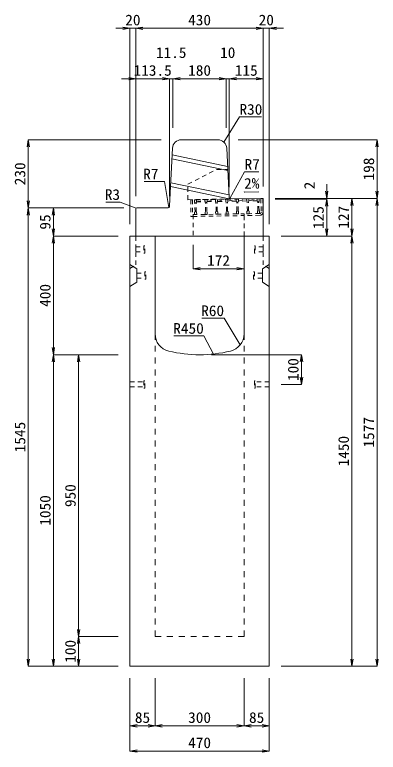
# Model space of a CAD drawing. Units: millimetres at full size. Extents: x -22536 to 51867, y -19720 to 38340.
# Drawn here: x 13776 to 15003, y 28180 to 30666 of the extents above; entities that cross this region are included whole.
import ezdxf
from ezdxf.enums import TextEntityAlignment as Align

# ---------------------------------------------------------------- set-up
doc = ezdxf.new("R2010")
doc.units = ezdxf.units.MM
doc.header["$LTSCALE"] = 20
for name, pattern in [('USER1', [2, 1, -1]), ('USER2', [1.35, 0.75, -0.6]), ('USER3', [1.35, 0.75, -0.6])]:
    doc.linetypes.add(name, pattern=pattern)
for name, color, linetype, lineweight in [('インサート', 3, 'USER2', 9), ('グレーチング', 7, 'USER2', 5), ('寸法線', 7, 'Continuous', 13), ('引出線', 4, 'Continuous', 13), ('本体', 2, 'Continuous', 13)]:
    doc.layers.add(name, color=color, linetype=linetype, lineweight=lineweight)
doc.styles.add('ＭＳ 明朝', font='')
doc.styles.get('ＭＳ 明朝').set_extended_font_data('MS Mincho')

# ---------------------------------------------------------------- blocks, each defined once
blk = doc.blocks.new('open_arrow')
at = {"color": 0, "linetype": 'Continuous', "lineweight": -2}
blk.add_lwpolyline([(7.5, 1.25), (0, 0), (7.5, -1.25)], dxfattribs=at)

msp = doc.modelspace()

# ---------------------------------------------------------------- linework, layer by layer
at = {"layer": 'インサート'}
for p, q in [((14215, 29887.5), (14212, 29887.5)), ((14212, 29887.5), (14212, 29862.5)), ((14215, 29862.5), (14215, 29887.5)), ((14585, 29887.5), (14588, 29887.5)), ((14585, 29862.5), (14585, 29887.5)), ((14588, 29887.5), (14588, 29862.5)), ((14185, 29883.5), (14212, 29883.5)), ((14185, 29883.5), (14185, 29866.5)), ((14185, 29866.5), (14212, 29866.5)), ((14212, 29862.5), (14215, 29862.5)), ((14588, 29862.5), (14585, 29862.5)), ((14615, 29883.5), (14588, 29883.5)), ((14615, 29866.5), (14588, 29866.5)), ((14615, 29883.5), (14615, 29866.5)), ((14188.2, 29795.5), (14215.2, 29795.5)), ((14188.2, 29795.5), (14188.2, 29778.5)), ((14218.2, 29799.5), (14215.2, 29799.5)), ((14215.2, 29799.5), (14215.2, 29774.5)), ((14218.2, 29774.5), (14218.2, 29799.5)), ((14581.8, 29799.5), (14584.8, 29799.5)), ((14581.8, 29774.5), (14581.8, 29799.5)), ((14584.8, 29799.5), (14584.8, 29774.5)), ((14611.8, 29795.5), (14584.8, 29795.5)), ((14611.8, 29795.5), (14611.8, 29778.5)), ((14188.2, 29778.5), (14215.2, 29778.5)), ((14215.2, 29774.5), (14218.2, 29774.5)), ((14584.8, 29774.5), (14581.8, 29774.5)), ((14611.8, 29778.5), (14584.8, 29778.5)), ((14165, 29428.5), (14212, 29428.5)), ((14165, 29428.5), (14165, 29411.5)), ((14215, 29432.5), (14212, 29432.5)), ((14212, 29432.5), (14212, 29407.5)), ((14215, 29407.5), (14215, 29432.5)), ((14588, 29432.5), (14585, 29432.5)), ((14585, 29432.5), (14585, 29407.5)), ((14588, 29407.5), (14588, 29432.5)), ((14635, 29428.5), (14588, 29428.5)), ((14635, 29411.5), (14635, 29428.5)), ((14165, 29411.5), (14212, 29411.5)), ((14212, 29407.5), (14215, 29407.5)), ((14585, 29407.5), (14588, 29407.5)), ((14635, 29411.5), (14588, 29411.5))]:
    msp.add_line(p, q, dxfattribs=at)
at = {"layer": 'グレーチング'}
for p, q in [((14375.93, 30042.22), (14369.93, 30042.11)), ((14369.93, 30042.11), (14370.9, 29986.12)), ((14375.93, 30042.22), (14376.9, 29986.23)), ((14382.43, 30042.33), (14601.39, 30046.13)), ((14382.43, 30042.33), (14382.56, 30034.33)), ((14389.43, 30042.45), (14389.56, 30034.45)), ((14389.55, 30035.45), (14418.22, 30042.95)), ((14389.55, 30035.45), (14418.34, 30035.95)), ((14418.22, 30042.95), (14418.36, 30034.95)), ((14425.22, 30043.07), (14425.36, 30035.07)), ((14425.34, 30036.07), (14453.52, 30043.56)), ((14425.34, 30036.07), (14453.64, 30036.57)), ((14453.52, 30043.56), (14453.65, 30035.57)), ((14455.18, 30034.09), (14453.65, 30035.57)), ((14459.18, 30034.16), (14460.65, 30035.69)), ((14460.51, 30043.69), (14460.65, 30035.69)), ((14460.64, 30036.69), (14488.81, 30044.18)), ((14460.64, 30036.69), (14488.93, 30037.18)), ((14488.51, 30044.17), (14488.65, 30036.17)), ((14490.18, 30034.7), (14488.65, 30036.17)), ((14494.17, 30034.77), (14495.65, 30036.3)), ((14495.51, 30044.29), (14495.65, 30036.3)), ((14495.63, 30037.3), (14523.8, 30044.79)), ((14523.93, 30037.79), (14495.63, 30037.3)), ((14523.8, 30044.79), (14523.94, 30036.79)), ((14525.47, 30035.31), (14523.94, 30036.79)), ((14526.01, 30004.32), (14525.47, 30035.31)), ((14529.47, 30035.38), (14530.94, 30036.91)), ((14530.01, 30004.39), (14529.47, 30035.38)), ((14530.8, 30044.91), (14530.94, 30036.91)), ((14530.93, 30037.91), (14559.1, 30045.4)), ((14559.22, 30038.4), (14530.93, 30037.91)), ((14559.1, 30045.4), (14559.24, 30037.4)), ((14560.76, 30035.93), (14559.24, 30037.4)), ((14561.3, 30004.93), (14560.76, 30035.93)), ((14564.76, 30036), (14566.24, 30037.52)), ((14565.3, 30005), (14564.76, 30036)), ((14566.1, 30045.52), (14566.24, 30037.52)), ((14566.22, 30038.52), (14594.39, 30046.01)), ((14594.52, 30039.01), (14566.22, 30038.52)), ((14594.39, 30046.01), (14594.53, 30038.01)), ((14596.06, 30036.54), (14594.53, 30038.01)), ((14596.6, 30005.54), (14596.06, 30036.54)), ((14600.06, 30036.61), (14601.53, 30038.14)), ((14600.6, 30005.61), (14600.06, 30036.61)), ((14601.39, 30046.13), (14601.53, 30038.14)), ((14606.89, 30046.23), (14612.89, 30046.33)), ((14606.89, 30046.23), (14607.69, 30000.24)), ((14612.89, 30046.33), (14613.69, 30000.34)), ((14612.89, 30046.33), (14613.69, 30000.34)), ((14384.09, 30032.86), (14382.56, 30034.33)), ((14384.63, 30001.86), (14384.09, 30032.86)), ((14388.09, 30032.93), (14389.56, 30034.45)), ((14388.63, 30001.93), (14388.09, 30032.93)), ((14419.89, 30033.48), (14418.36, 30034.95)), ((14420.42, 30002.48), (14419.89, 30033.48)), ((14423.88, 30033.55), (14425.36, 30035.07)), ((14424.42, 30002.55), (14423.88, 30033.55)), ((14455.72, 30003.1), (14455.18, 30034.09)), ((14459.72, 30003.17), (14459.18, 30034.16)), ((14490.71, 30003.7), (14490.18, 30034.7)), ((14494.71, 30003.77), (14494.17, 30034.77)), ((14376.9, 29986.23), (14370.9, 29986.12)), ((14376.8, 29992.22), (14550.77, 29995.25)), ((14376.9, 29986.22), (14550.87, 29989.25)), ((14384.63, 30001.86), (14383.16, 30000.34)), ((14383.16, 30000.34), (14383.29, 29992.34)), ((14383.29, 29992.34), (14390.29, 29992.46)), ((14388.63, 30001.93), (14390.15, 30000.46)), ((14390.15, 30000.46), (14390.29, 29992.46)), ((14420.42, 30002.48), (14418.95, 30000.96)), ((14418.95, 30000.96), (14419.09, 29992.96)), ((14419.09, 29992.96), (14426.09, 29993.08)), ((14424.42, 30002.55), (14425.95, 30001.08)), ((14425.95, 30001.08), (14426.09, 29993.08)), ((14455.72, 30003.1), (14454.25, 30001.57)), ((14454.25, 30001.57), (14454.38, 29993.57)), ((14454.38, 29993.57), (14461.38, 29993.69)), ((14459.72, 30003.17), (14461.24, 30001.69)), ((14461.24, 30001.69), (14461.38, 29993.69)), ((14490.71, 30003.7), (14489.24, 30002.18)), ((14489.24, 30002.18), (14489.38, 29994.18)), ((14496.38, 29994.3), (14489.38, 29994.18)), ((14494.71, 30003.77), (14496.24, 30002.3)), ((14496.24, 30002.3), (14496.38, 29994.3)), ((14526.01, 30004.32), (14524.53, 30002.79)), ((14524.53, 30002.79), (14524.67, 29994.79)), ((14531.67, 29994.91), (14524.67, 29994.79)), ((14530.01, 30004.39), (14531.53, 30002.91)), ((14531.53, 30002.91), (14531.67, 29994.91)), ((14603.76, 29996.17), (14550.77, 29995.25)), ((14550.77, 29995.25), (14550.87, 29989.25)), ((14603.87, 29990.17), (14550.87, 29989.25)), ((14561.3, 30004.93), (14559.83, 30003.41)), ((14559.83, 30003.41), (14559.97, 29995.41)), ((14566.97, 29995.53), (14559.97, 29995.41)), ((14565.3, 30005), (14566.83, 30003.53)), ((14566.83, 30003.53), (14566.97, 29995.53)), ((14596.6, 30005.54), (14595.12, 30004.02)), ((14595.12, 30004.02), (14595.26, 29996.02)), ((14602.26, 29996.14), (14595.26, 29996.02)), ((14600.6, 30005.61), (14602.12, 30004.14)), ((14602.12, 30004.14), (14602.26, 29996.14))]:
    msp.add_line(p, q, dxfattribs=at)
for radius, start, end in [(4, 270.99562, 0.99536), (10, 270.99553, 0.99532)]:
    msp.add_arc((14603.69, 30000.17), radius, start, end, dxfattribs=at)
at = {"layer": '寸法線'}
for p, q in [((14233, 30620.58), (14117, 30620.58)), ((14165, 29960), (14165, 30620.58)), ((14185, 30620.58), (14615, 30620.58)), ((14185, 30055), (14185, 30620.58)), ((14185, 30055), (14185, 30620.58)), ((14567, 30620.58), (14683, 30620.58)), ((14615, 30087), (14615, 30620.58)), ((14615, 30087), (14615, 30620.58)), ((14635, 29960), (14635, 30620.58)), ((14137, 30450.58), (14298.5, 30450.58)), ((14185, 30055), (14185, 30450.58)), ((14250.5, 30450.58), (14358, 30450.58)), ((14298.5, 30055), (14298.5, 30450.58)), ((14298.5, 30055), (14298.5, 30450.58)), ((14310, 30285), (14310, 30450.58)), ((14310, 30450.58), (14490, 30450.58)), ((14310, 30285), (14310, 30450.58)), ((14442, 30450.58), (14548, 30450.58)), ((14490, 30285), (14490, 30450.58)), ((14490, 30285), (14490, 30450.58)), ((14500, 30085), (14500, 30450.58)), ((14500, 30450.58), (14615, 30450.58)), ((14500, 30085), (14500, 30450.58)), ((14615, 30087), (14615, 30450.58)), ((13822.06, 30245), (13822.06, 30015)), ((14270, 30245), (13822.06, 30245)), ((14530, 30245), (14998.78, 30245)), ((14998.78, 30245), (14998.78, 30047)), ((14828.78, 30095), (14828.78, 29997)), ((14655, 30047), (14828.78, 30047)), ((14655, 30047), (14913.78, 30047)), ((14655, 30047), (14998.78, 30047)), ((14655, 30047), (14998.78, 30047)), ((14655, 30045), (14828.78, 30045)), ((14655, 30045), (14828.78, 30045)), ((14828.78, 30045), (14828.78, 29920)), ((14913.78, 30047), (14913.78, 29920)), ((14998.78, 30047), (14998.78, 28470)), ((13822.06, 28470), (13822.06, 30015)), ((14145, 30015), (13822.06, 30015)), ((14145, 30015), (13822.06, 30015)), ((13907.06, 30015), (13907.06, 29920)), ((14145, 30015), (13907.06, 30015)), ((14125, 29920), (13907.06, 29920)), ((13907.06, 29920), (13907.06, 29520)), ((14125, 29920), (13907.06, 29920)), ((14675, 29920), (14828.78, 29920)), ((14675, 29920), (14913.78, 29920)), ((14675, 29920), (14913.78, 29920)), ((14913.78, 29920), (14913.78, 28470)), ((14378, 29890), (14378, 29809.77)), ((14378, 29809.77), (14550, 29809.77)), ((14125, 29520), (13907.06, 29520)), ((13907.06, 28470), (13907.06, 29520)), ((14125, 29520), (13907.06, 29520)), ((13992.06, 29520), (13992.06, 28570)), ((14125, 29520), (13992.06, 29520)), ((14440, 29520), (14743.78, 29520)), ((14743.78, 29520), (14743.78, 29420)), ((14675, 29420), (14743.78, 29420)), ((14125, 28570), (13992.06, 28570)), ((13992.06, 28570), (13992.06, 28470)), ((14125, 28570), (13992.06, 28570)), ((14125, 28470), (13822.06, 28470)), ((14125, 28470), (13907.06, 28470)), ((14125, 28470), (13992.06, 28470)), ((14675, 28470), (14913.78, 28470)), ((14675, 28470), (14998.78, 28470)), ((14165, 28430), (14165, 28268.84)), ((14165, 28430), (14165, 28183.84)), ((14250, 28430), (14250, 28268.84)), ((14250, 28430), (14250, 28268.84)), ((14550, 28430), (14550, 28268.84)), ((14550, 28430), (14550, 28268.84)), ((14635, 28430), (14635, 28268.84)), ((14635, 28430), (14635, 28183.84)), ((14165, 28268.84), (14250, 28268.84)), ((14250, 28268.84), (14550, 28268.84)), ((14550, 28268.84), (14635, 28268.84)), ((14165, 28183.84), (14635, 28183.84))]:
    msp.add_line(p, q, dxfattribs=at)
at = {"layer": '引出線'}
for points in [[(14482.14, 30236.74), (14534.6, 30322.07), (14609.27, 30322.07)], [(14501.83, 30046.93), (14551.86, 30136.53), (14599.79, 30136.53)], [(14296.67, 30016.93), (14281.31, 30103.9), (14213.38, 30103.9)], [(14550.86, 30068.59), (14599.57, 30069.56), (14550.83, 30068.59)], [(14185.88, 30014.12), (14131.81, 30034.81), (14084.09, 30034.81)], [(14537.07, 29553.32), (14482.66, 29643.21), (14407.98, 29643.21)], [(14446.44, 29522.4), (14414.22, 29583.55), (14313.21, 29583.55)]]:
    msp.add_lwpolyline(points, dxfattribs=at)
at = {"layer": '本体', "lineweight": 20}
for p, q in [((14338.54, 30245), (14461.46, 30245)), ((14298.83, 30021.65), (14308.57, 30216.5)), ((14499.66, 30051.77), (14491.42, 30216.5)), ((14506.77, 30045.12), (14615, 30046.99)), ((14615, 29920), (14615, 30046.99)), ((14185, 30012), (14185, 29920)), ((14291.84, 30015), (14188, 30015)), ((14615, 29920), (14185, 29920))]:
    msp.add_line(p, q, dxfattribs=at)
at = {"layer": '本体', "lineweight": 9}
for p, q in [((14494.52, 30154.65), (14307.45, 30194.05)), ((14495.19, 30141.22), (14306.8, 30180.9)), ((14499.99, 30045.17), (14302.09, 30086.85)), ((14499.32, 30058.59), (14302.75, 30100)), ((14165, 29824), (14188.2, 29809.5)), ((14634.58, 29823.74), (14611.8, 29809.5)), ((14188.2, 29809.5), (14188.2, 29764.5)), ((14611.8, 29809.5), (14611.8, 29764.5)), ((14188.2, 29764.5), (14165, 29750)), ((14611.8, 29764.5), (14635, 29750))]:
    msp.add_line(p, q, dxfattribs=at)
at = {"layer": '本体', "linetype": 'USER3', "lineweight": 9}
for p, q in [((14360.81, 30095), (14457.7, 30145)), ((14457.7, 30145), (14495, 30145)), ((14360.81, 30042.58), (14360.81, 30095)), ((14360.81, 30042.58), (14506.77, 30045.11)), ((14378, 29992.24), (14378, 29920)), ((14550, 29920), (14550, 29995.23))]:
    msp.add_line(p, q, dxfattribs=at)
at = {"layer": '本体'}
for p, q in [((14165, 29920), (14165, 28470)), ((14165, 29920), (14250, 29920)), ((14250, 29920), (14250, 29590.53)), ((14550, 29920), (14635, 29920)), ((14550, 29920), (14550, 29590.53)), ((14635, 29920), (14635, 28470)), ((14165, 28470), (14635, 28470))]:
    msp.add_line(p, q, dxfattribs=at)
at = {"layer": '本体', "linetype": 'USER2', "lineweight": 9}
for p, q in [((14185, 29823), (14185, 29920)), ((14615, 29823), (14615, 29920)), ((14165, 29810.5), (14185, 29823)), ((14635, 29810.5), (14615, 29823))]:
    msp.add_line(p, q, dxfattribs=at)
at = {"layer": '本体', "linetype": 'USER1', "lineweight": 15}
for p, q in [((14250, 29590.53), (14250, 28570)), ((14550, 29590.53), (14550, 28570)), ((14250, 28570), (14550, 28570))]:
    msp.add_line(p, q, dxfattribs=at)
at = {"layer": '本体', "lineweight": 20}
for centre, radius, start, end in [((14338.54, 30215), 30, 90, 177.13784), ((14461.46, 30215), 30, 2.86268, 90), ((14506.65, 30052.12), 7, 182.86268, 270.99344), ((14188, 30012), 3, 90, 180), ((14291.84, 30022), 7, 270, 357.13784)]:
    msp.add_arc(centre, radius, start, end, dxfattribs=at)
at = {"layer": '本体'}
for centre, radius, start, end in [((14310, 29590.53), 60, 180, 256.65764), ((14490, 29590.53), 60, 283.34236, 0), ((14400, 29970), 450, 256.65764, 283.34236)]:
    msp.add_arc(centre, radius, start, end, dxfattribs=at)

# ---------------------------------------------------------------- block references
at = {"layer": '寸法線', "xscale": 3.2, "yscale": 3.2}
for p, rotation in [((14165, 30620.58), 180), ((14615, 30620.58), 180), ((14615, 30620.58), 180), ((14185, 30450.58), 180), ((14298.5, 30450.58), 180), ((14298.5, 30450.58), 180), ((14490, 30450.58), 180), ((14490, 30450.58), 180), ((14615, 30450.58), 180), ((13822.06, 30245), 270), ((14998.78, 30245), 270), ((14828.78, 30047), 90), ((14998.78, 30047), 90), ((13822.06, 30015), 90), ((14828.78, 30045), 270), ((14828.78, 30045), 270), ((14913.78, 30047), 270), ((14998.78, 30047), 270), ((13822.06, 30015), 270), ((13907.06, 30015), 270), ((13907.06, 29920), 90), ((14828.78, 29920), 90), ((14913.78, 29920), 90), ((13907.06, 29920), 270), ((14913.78, 29920), 270), ((14550, 29809.77), 180), ((13907.06, 29520), 90), ((13907.06, 29520), 270), ((13992.06, 29520), 270), ((14743.78, 29520), 270), ((14743.78, 29420), 90), ((13992.06, 28570), 90), ((13992.06, 28570), 270), ((13822.06, 28470), 90), ((13907.06, 28470), 90), ((13992.06, 28470), 90), ((14913.78, 28470), 90), ((14998.78, 28470), 90), ((14250, 28268.84), 180), ((14550, 28268.84), 180), ((14635, 28268.84), 180), ((14635, 28183.84), 180)]:
    msp.add_blockref('open_arrow', p, dxfattribs=dict(at, rotation=rotation))
for p in [(14185, 30620.58), (14185, 30620.58), (14635, 30620.58), (14310, 30450.58), (14310, 30450.58), (14500, 30450.58), (14500, 30450.58), (14378, 29809.77), (14165, 28268.84), (14250, 28268.84), (14550, 28268.84), (14165, 28183.84)]:
    msp.add_blockref('open_arrow', p, dxfattribs=at)
at = {"layer": '引出線', "xscale": 0.0533, "yscale": 0.0533}
for p, rotation in [((14482.14, 30236.74), 58.4), ((14550.86, 30068.59), 1.1), ((14501.83, 30046.93), 60.8), ((14185.88, 30014.12), 159.1), ((14296.67, 30016.93), 100), ((14537.07, 29553.32), 121.2), ((14446.44, 29522.4), 117.8)]:
    msp.add_blockref('open_arrow', p, dxfattribs=dict(at, rotation=rotation))

# ---------------------------------------------------------------- texts
at = {"layer": '寸法線', "style": 'ＭＳ 明朝', "width": 1.05}
for s, p in [('20', (14175, 30648.58)), ('430', (14400, 30648.58)), ('20', (14625, 30648.58)), ('11.5', (14304.25, 30538.58)), ('10', (14495, 30538.58)), ('113.5', (14241.75, 30478.58)), ('180', (14400, 30478.58)), ('115', (14557.5, 30478.58)), ('172', (14464, 29837.77)), ('85', (14207.5, 28296.84)), ('300', (14400, 28296.84)), ('85', (14592.5, 28296.84)), ('470', (14400, 28211.84))]:
    msp.add_text(s, height=36.03, dxfattribs=at).set_placement(p, align=Align.MIDDLE_CENTER)
for s, p in [('230', (13794.06, 30130)), ('198', (14970.78, 30146)), ('2', (14770.78, 30090.34)), ('125', (14800.78, 29982.5)), ('127', (14885.78, 29983.5)), ('95', (13879.06, 29967.5)), ('400', (13879.06, 29720)), ('100', (14715.78, 29470)), ('1545', (13794.06, 29242.5)), ('1577', (14970.78, 29258.5)), ('1450', (14885.78, 29195)), ('950', (13964.06, 29045)), ('1050', (13879.06, 28995)), ('100', (13964.06, 28520))]:
    msp.add_text(s, height=36.03, rotation=90, dxfattribs=at).set_placement(p, align=Align.MIDDLE_CENTER)
at = {"layer": '引出線', "style": 'ＭＳ 明朝', "width": 1.05}
for s, p in [('R30', (14534.6, 30365.27)), ('R7', (14551.86, 30179.73))]:
    msp.add_text(s, height=36.03, dxfattribs=at).set_placement(p, align=Align.TOP_LEFT)
for s, p in [('R7', (14261.31, 30147.1)), ('R3', (14131.81, 30078.01)), ('R60', (14482.66, 29686.41)), ('R450', (14414.22, 29626.75))]:
    msp.add_text(s, height=36.03, dxfattribs=at).set_placement(p, align=Align.TOP_RIGHT)
msp.add_text('2%', height=36.03, rotation=1.146, dxfattribs=at).set_placement((14549.89, 30115.48), align=Align.TOP_LEFT)

doc.saveas('drawing.dxf')
